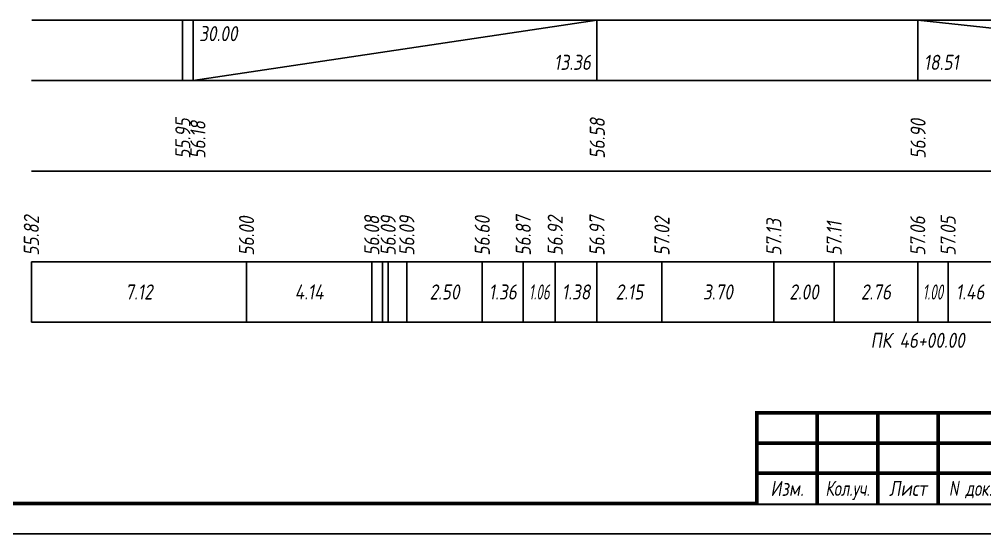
# Model space of a CAD drawing. Extents: x -717 to 1451, y -133302 to 233.
# Drawn here: x 78 to 237.6, y -72823.4 to -72738.3 of the extents above; entities that cross this region are included whole.
import ezdxf
from ezdxf.enums import TextEntityAlignment as Align

# ---------------------------------------------------------------- set-up
doc = ezdxf.new("R2010")
doc.units = 0
for name, color, linetype in [('Зарамочное оформление', 7, 'Continuous'), ('Код_510', 7, 'Continuous'), ('Код_516', 1, 'Continuous'), ('Подписи поперечников', 7, 'Continuous'), ('Таблица', 7, 'Continuous')]:
    doc.layers.add(name, color=color, linetype=linetype)
doc.styles.add('М', font='romand.shx', dxfattribs={"width": 0.8, "oblique": 10, "height": 2.5})

# ---------------------------------------------------------------- blocks, each defined once
blk = doc.blocks.new('Штамп')
at = {"linetype": 'Continuous'}
blk.add_wipeout([(199.95, -411.25), (384.95, -411.25), (384.95, -426.25), (199.95, -426.25)], dxfattribs=at).dxf.layer = 'Зарамочное оформление'
at = {"layer": 'Зарамочное оформление', "linetype": 'Continuous', "lineweight": -3, "const_width": 0.6, "flags": 128}
for points in [[(199.95, -426.25), (199.95, -411.25), (384.95, -411.25)], [(209.95, -411.25), (209.95, -426.25)], [(219.95, -411.25), (219.95, -426.25)], [(229.95, -411.25), (229.95, -426.25)], [(199.95, -416.25), (264.95, -416.25)], [(199.95, -421.25), (264.95, -421.25)]]:
    blk.add_lwpolyline(points, dxfattribs=at)
at = {"layer": 'Зарамочное оформление', "linetype": 'Continuous', "style": 'М', "oblique": 10}
for s, width, p in [('Изм.', 0.8, (204.95, -423.75)), ('Кол.уч.', 0.7, (214.95, -423.75)), ('Лист', 0.8, (224.95, -423.75)), ('N док.', 0.7, (235.28, -423.75))]:
    blk.add_text(s, height=2.5, dxfattribs=dict(at, width=width)).set_placement(p, align=Align.MIDDLE_CENTER)
blk = doc.blocks.new('шифр')
blk.add_blockref('Штамп', (0, -72452))

msp = doc.modelspace()

# ---------------------------------------------------------------- linework, layer by layer
at = {"flags": 128}
msp.add_lwpolyline([(-30.054, -72823.421), (389.946, -72823.421), (389.946, -72526.421), (-30.054, -72526.421)], close=True, dxfattribs=at)
at = {"const_width": 0.6, "flags": 128}
msp.add_lwpolyline([(-10.054, -72818.421), (384.946, -72818.421), (384.946, -72531.421), (-10.054, -72531.421)], close=True, dxfattribs=at)
at = {"layer": 'Код_510'}
for p, q in [((79.946, -72788.421), (79.946, -72778.421)), ((115.544, -72788.421), (115.544, -72778.421)), ((136.248, -72788.421), (136.248, -72778.421)), ((138.031, -72788.421), (138.031, -72778.421)), ((138.978, -72788.421), (138.978, -72778.421)), ((142.053, -72788.421), (142.053, -72778.421)), ((154.537, -72788.421), (154.537, -72778.421)), ((161.317, -72788.421), (161.317, -72778.421)), ((166.601, -72788.421), (166.601, -72778.421)), ((173.506, -72788.421), (173.506, -72778.421)), ((184.256, -72788.421), (184.256, -72778.421))]:
    msp.add_line(p, q, dxfattribs=at)
at = {"layer": 'Код_516'}
for p, q in [((104.946, -72748.421), (104.946, -72738.421)), ((106.689, -72748.421), (106.689, -72738.421)), ((106.689, -72748.421), (173.506, -72738.421)), ((173.506, -72748.421), (173.506, -72738.421))]:
    msp.add_line(p, q, dxfattribs=at)

# ---------------------------------------------------------------- texts
at = {"layer": 'Код_510', "style": 'М', "oblique": 10, "width": 0.8}
for s, p in [('55.82', (79.946, -72777.421)), ('56.00', (115.544, -72777.421)), ('56.08', (136.248, -72777.421)), ('56.09', (138.978, -72777.421)), ('56.09', (142.053, -72777.421)), ('56.60', (154.537, -72777.421)), ('56.87', (161.317, -72777.421)), ('56.92', (166.601, -72777.421)), ('56.97', (173.506, -72777.421)), ('57.02', (184.256, -72777.421))]:
    msp.add_text(s, height=2.5, rotation=90, dxfattribs=at).set_placement(p, align=Align.MIDDLE_LEFT)
at = {"layer": 'Код_510', "style": 'М', "oblique": 10}
for s, width, p in [('7.12', 0.8, (97.745, -72783.421)), ('4.14', 0.8, (125.896, -72783.421)), ('2.50', 0.8, (148.295, -72783.421)), ('1.36', 0.8, (157.927, -72783.421)), ('1.06', 0.6, (163.959, -72783.421)), ('1.38', 0.8, (170.053, -72783.421)), ('2.15', 0.8, (178.881, -72783.421)), ('3.70', 0.8, (193.51, -72783.421))]:
    msp.add_text(s, height=2.5, dxfattribs=dict(at, width=width)).set_placement(p, align=Align.MIDDLE_CENTER)
at = {"layer": 'Код_516', "style": 'М', "oblique": 10, "width": 0.8}
msp.add_text('30.00', height=2.5, dxfattribs=at).set_placement((107.689, -72739.421), align=Align.TOP_LEFT)
msp.add_text('13.36', height=2.5, dxfattribs=at).set_placement((172.506, -72747.421), align=Align.BOTTOM_RIGHT)
for s, p in [('55.95', (105, -72761.371)), ('56.58', (173.561, -72761.371)), ('56.18', (107.5, -72761.371))]:
    msp.add_text(s, height=2.5, rotation=90, dxfattribs=at).set_placement(p, align=Align.MIDDLE_LEFT)

# ---------------------------------------------------------------- next in the draw order: block references
msp.add_blockref('шифр', (0, 59.829))

# ---------------------------------------------------------------- next in the draw order: linework, layer by layer
at = {"layer": 'Код_510'}
for p, q in [((202.764, -72788.421), (202.764, -72778.421)), ((212.744, -72788.421), (212.744, -72778.421)), ((226.562, -72788.421), (226.562, -72778.421)), ((231.582, -72788.421), (231.582, -72778.421))]:
    msp.add_line(p, q, dxfattribs=at)
at = {"layer": 'Код_516'}
for p, q in [((226.562, -72748.421), (226.562, -72738.421)), ((226.562, -72738.421), (319.132, -72748.421))]:
    msp.add_line(p, q, dxfattribs=at)
at = {"layer": 'Таблица'}
for p, q in [((80, -72738.421), (348.936, -72738.421)), ((79.946, -72748.421), (348.882, -72748.421)), ((79.946, -72763.421), (348.882, -72763.421)), ((79.946, -72778.421), (348.882, -72778.421)), ((79.946, -72788.421), (348.882, -72788.421))]:
    msp.add_line(p, q, dxfattribs=at)

# ---------------------------------------------------------------- next in the draw order: texts
at = {"layer": 'Код_510', "style": 'М', "oblique": 10, "width": 0.8}
for s, p in [('57.13', (202.764, -72777.421)), ('57.11', (212.744, -72777.421)), ('57.06', (226.562, -72777.421)), ('57.05', (231.582, -72777.421))]:
    msp.add_text(s, height=2.5, rotation=90, dxfattribs=at).set_placement(p, align=Align.MIDDLE_LEFT)
at = {"layer": 'Код_510', "style": 'М', "oblique": 10}
for s, width, p in [('2.00', 0.8, (207.754, -72783.421)), ('2.76', 0.8, (219.653, -72783.421)), ('1.00', 0.6, (229.072, -72783.421)), ('1.46', 0.8, (235.242, -72783.421))]:
    msp.add_text(s, height=2.5, dxfattribs=dict(at, width=width)).set_placement(p, align=Align.MIDDLE_CENTER)
at = {"layer": 'Код_516', "style": 'М', "oblique": 10, "width": 0.8}
msp.add_text('18.51', height=2.5, dxfattribs=at).set_placement((227.562, -72747.421), align=Align.BOTTOM_LEFT)
msp.add_text('56.90', height=2.5, rotation=90, dxfattribs=at).set_placement((226.617, -72761.371), align=Align.MIDDLE_LEFT)
at = {"layer": 'Подписи поперечников', "style": 'М', "oblique": 10, "width": 0.8}
msp.add_text('ПК 46+00.00', height=2.5, dxfattribs=at).set_placement((226.562, -72793.421), align=Align.BOTTOM_CENTER)

doc.saveas('drawing.dxf')
